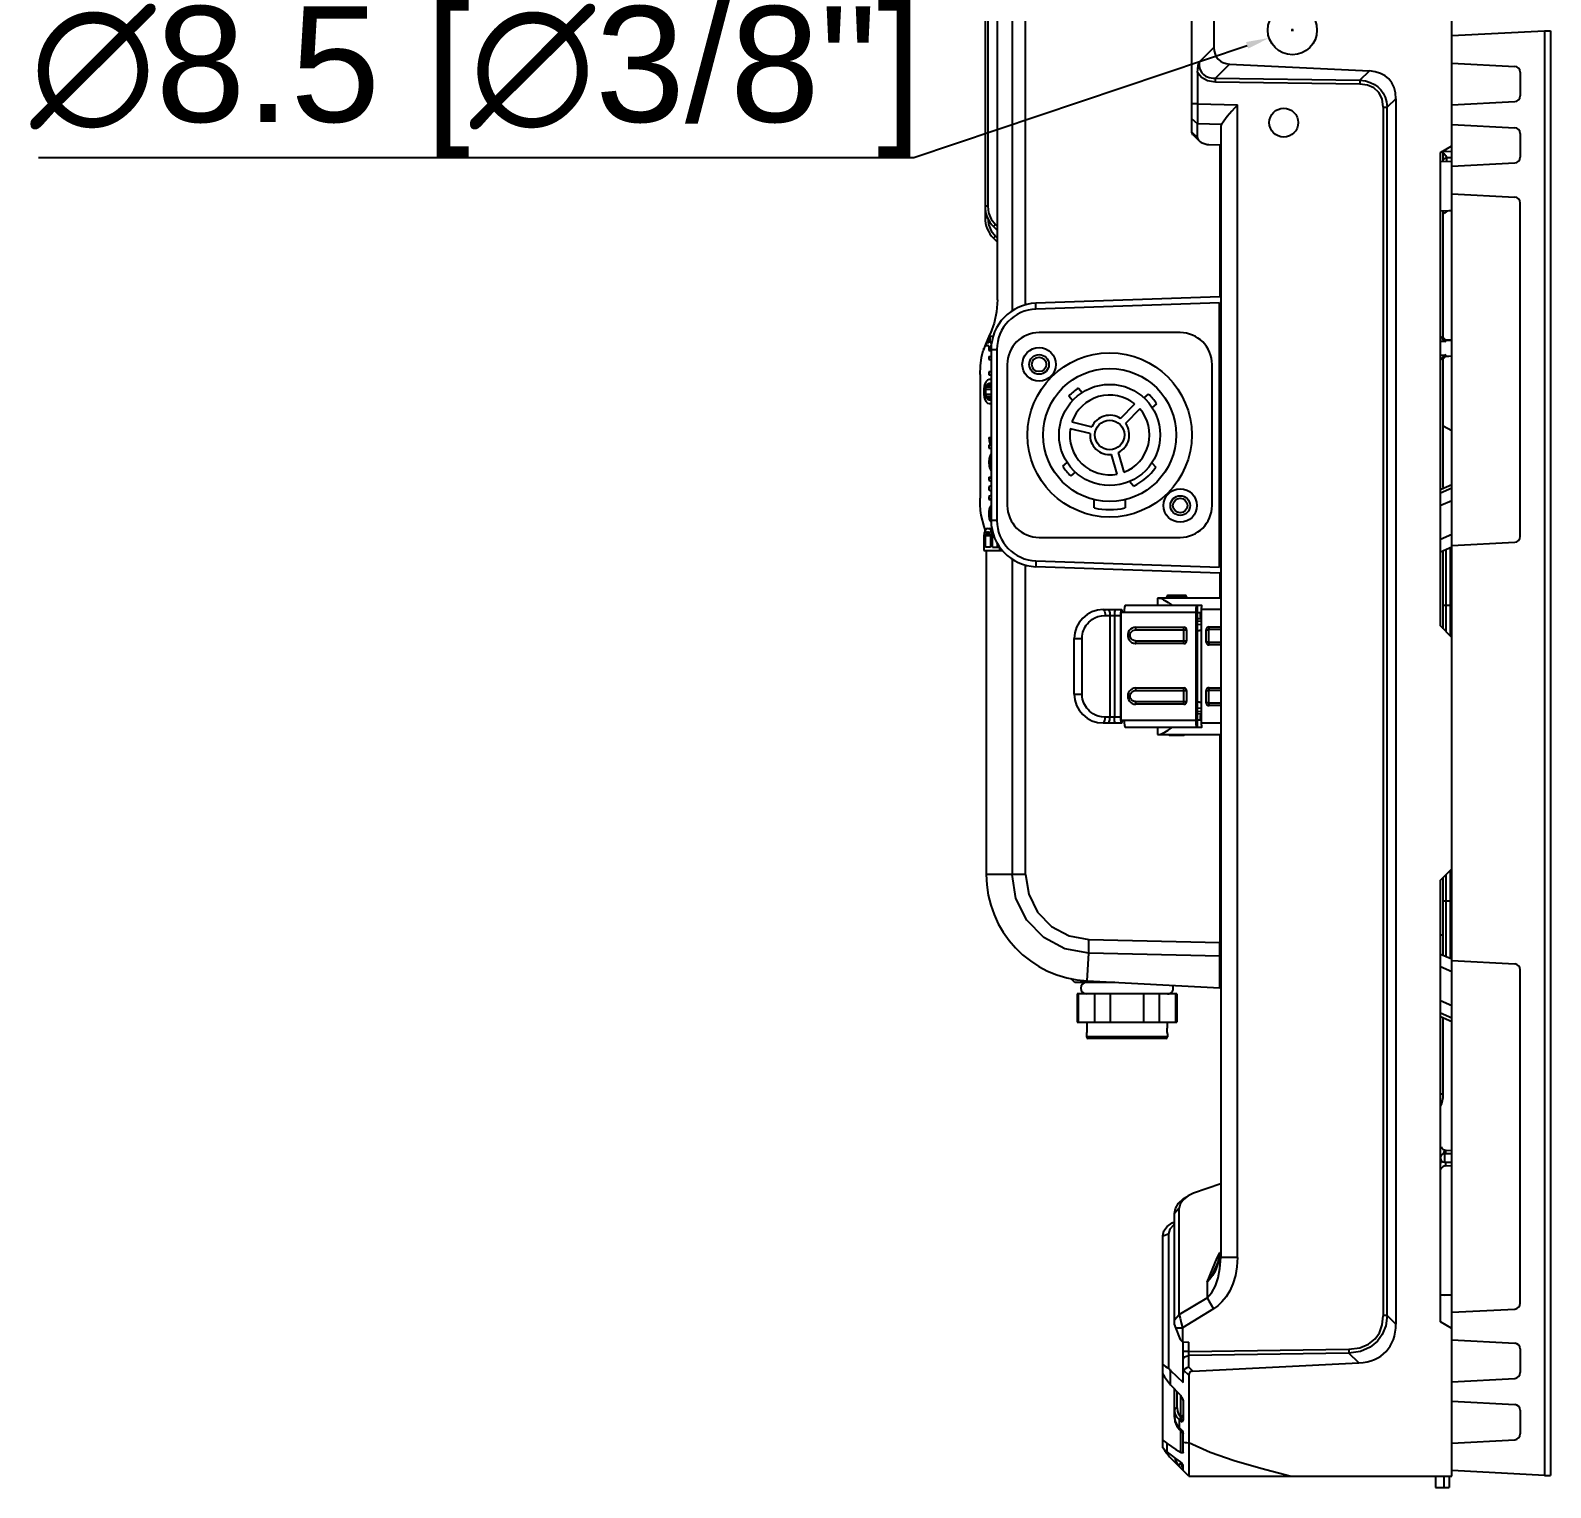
# Model space of a CAD drawing. Header units: millimetres. Extents: x -3132 to 28633, y 682 to 5849.
# Drawn here: x 5383.2 to 5646, y 1703.5 to 1955.5 of the extents above; entities that cross this region are included whole.
import ezdxf

# ---------------------------------------------------------------- set-up
doc = ezdxf.new("R2010")
doc.units = ezdxf.units.MM
doc.styles.get("Standard").update_dxf_attribs({"font": 'arial.ttf'})
doc.dimstyles.new('ISO-20', dxfattribs={"dimtxt": 20, "dimasz": 4, "dimexe": 1, "dimexo": 0.2, "dimgap": 0, "dimtad": 1, "dimtoh": 1, "dimdec": 1, "dimzin": 9, "dimdsep": 46, "dimtxsty": 'Standard', "dimblk": '_FILLED', "dimcen": 0.2, "dimclrd": 256, "dimclre": 256, "dimclrt": 256, "dimadec": 1, "dimazin": 2, "dimtfac": 1, "dimtdec": 1, "dimtofl": 0, "dimtmove": 0, "dimatfit": 3, "dimldrblk": '_FILLED', "dimfxl": 1, "dimtolj": 1, "dimtzin": 0, "dimarcsym": 0})

# ---------------------------------------------------------------- blocks, each defined once
blk = doc.blocks.new('_FILLED')
at = {"color": 0, "linetype": 'ByBlock'}
blk.add_solid([(0, 0), (-1, 0.15), (-1, -0.15)], dxfattribs=at)
blk = doc.blocks.new('*D16')
at = {"lineweight": -2, "transparency": 16777216}
for p, q in [((5601.18, 1955.53), (5601.58, 1955.53)), ((5601.38, 1955.33), (5601.38, 1955.73)), ((5535.94, 1933.51), (5593.56, 1952.9)), ((5384.54, 1933.51), (5535.94, 1933.51))]:
    blk.add_line(p, q, dxfattribs=at)
at = {"layer": 'Defpoints', "color": 0, "transparency": 16777216}
for p in [(5605.41, 1956.89), (5597.35, 1954.18)]:
    blk.add_point(p, dxfattribs=at)
at = {"lineweight": -2, "transparency": 16777216, "xscale": 4, "yscale": 4, "zscale": 4, "rotation": 18.60026517533586}
blk.add_blockref('_FILLED', (5597.35, 1954.18), dxfattribs=at)
at = {"transparency": 16777216, "insert": (5460.24, 1946.65), "char_height": 20, "attachment_point": 5}
blk.add_mtext('\\A1;∅8.5 [∅3/8"]', dxfattribs=at)

msp = doc.modelspace()

# ---------------------------------------------------------------- linework, layer by layer
at = {"linetype": 'Continuous'}
for p, q in [((5628.98, 1705.533), (5628.98, 2705.533)), ((5552.934, 2601.516), (5552.934, 1906.961)), ((5555.25, 1908.046), (5555.25, 2601.516)), ((5548.234, 2487.962), (5548.234, 1923.104)), ((5548.703, 2485.962), (5548.703, 1925.104)), ((5550.369, 1908.877), (5550.369, 2139.962)), ((5583.98, 1937.865), (5583.98, 1973.201)), ((5587.814, 1958.528), (5587.814, 1952.538)), ((5628.98, 1954.594), (5644.98, 1955.433)), ((5644.98, 1955.433), (5646.03, 1955.433)), ((5644.98, 1955.433), (5644.98, 1705.633)), ((5646.03, 1955.433), (5646.03, 1705.633)), ((5585.26, 1950.019), (5587.814, 1952.538)), ((5584.98, 1948.216), (5584.98, 1942.768)), ((5590.505, 1949.665), (5588.057, 1947.251)), ((5590.505, 1949.665), (5614.706, 1948.47)), ((5613.044, 1946.89), (5614.706, 1948.47)), ((5628.98, 1949.831), (5639.833, 1949.262)), ((5640.78, 1948.264), (5640.78, 1944.162)), ((5588.057, 1947.251), (5613.044, 1946.89)), ((5613.044, 1946.183), (5588.057, 1946.545)), ((5584.98, 1942.768), (5583.98, 1942.768)), ((5584.98, 1942.768), (5591.875, 1942.629)), ((5619.28, 1943.667), (5617.759, 1942.221)), ((5619.28, 1943.667), (5619.28, 1731.815)), ((5628.98, 1942.594), (5639.833, 1943.163)), ((5584.98, 1939.306), (5583.98, 1940.203)), ((5591.875, 1743.309), (5591.875, 1942.629)), ((5617.087, 1942.221), (5617.759, 1942.221)), ((5617.087, 1942.221), (5617.087, 1733.224)), ((5617.759, 1733.261), (5617.759, 1942.221)), ((5583.98, 1937.865), (5584.98, 1936.969)), ((5584.185, 1937.447), (5583.98, 1937.865)), ((5584.185, 1937.444), (5584.429, 1937.207)), ((5589.119, 1939.223), (5584.98, 1939.306)), ((5584.98, 1936.969), (5584.98, 1939.306)), ((5588.98, 1938.707), (5588.98, 1743.309)), ((5628.98, 1939.23), (5639.833, 1938.661)), ((5640.78, 1937.662), (5640.78, 1933.56)), ((5584.429, 1937.207), (5585.234, 1936.401)), ((5586.944, 1935.755), (5588.98, 1935.673)), ((5588.815, 1935.68), (5588.815, 1909.38)), ((5626.98, 1934.378), (5628.98, 1935.533)), ((5627.889, 1934.501), (5627.889, 1934.903)), ((5626.98, 1852.533), (5626.98, 1934.378)), ((5628.98, 1932.783), (5626.98, 1932.818)), ((5628.98, 1934.463), (5627.233, 1934.524)), ((5627.48, 1932.809), (5627.48, 1934.533)), ((5627.597, 1934.253), (5627.874, 1933.85)), ((5627.874, 1933.85), (5628.083, 1933.448)), ((5628.079, 1933.06), (5628.086, 1933.448)), ((5628.079, 1932.799), (5628.079, 1933.06)), ((5628.98, 1933.427), (5628.083, 1933.448)), ((5628.98, 1931.993), (5639.833, 1932.561)), ((5628.98, 1927.23), (5639.833, 1926.661)), ((5548.703, 1925.104), (5548.234, 1925.104)), ((5548.703, 1925.104), (5548.857, 1923.939)), ((5628.98, 1924.283), (5626.98, 1924.248)), ((5628.98, 1924.283), (5628.445, 1924.264)), ((5640.78, 1867.99), (5640.78, 1925.662)), ((5548.703, 1923.104), (5548.234, 1923.104)), ((5548.703, 1923.104), (5548.857, 1921.939)), ((5548.857, 1921.939), (5549.306, 1920.854)), ((5550.021, 1921.922), (5550.369, 1921.574)), ((5627.48, 1902.03), (5627.48, 1924.257)), ((5628.445, 1924.264), (5628.445, 1924.274)), ((5549.306, 1920.854), (5550.021, 1919.922)), ((5550.369, 1920.898), (5549.699, 1921.568)), ((5550.369, 1918.898), (5549.699, 1919.568)), ((5550.021, 1919.922), (5550.369, 1919.574)), ((5588.816, 1909.396), (5557.01, 1908.303)), ((5589.04, 1909.387), (5588.816, 1909.396)), ((5557.043, 1907.303), (5557.01, 1908.303)), ((5588.78, 1908.38), (5557.043, 1907.303)), ((5588.78, 1862.688), (5588.78, 1908.38)), ((5588.78, 1907.216), (5588.98, 1907.219)), ((5548.893, 1901.47), (5548.421, 1901.47)), ((5548.421, 1901.47), (5548.421, 1900.95)), ((5548.893, 1900.95), (5548.421, 1900.95)), ((5548.893, 1902.565), (5548.716, 1902.167)), ((5548.893, 1902.616), (5549.638, 1902.616)), ((5548.893, 1902.616), (5548.893, 1901.47)), ((5548.893, 1900.95), (5548.893, 1900.116)), ((5549.154, 1903.15), (5548.916, 1902.616)), ((5549.129, 1901.47), (5549.129, 1902.616)), ((5549.432, 1901.47), (5549.129, 1901.47)), ((5549.129, 1900.95), (5549.364, 1900.95)), ((5549.129, 1900.116), (5549.129, 1900.95)), ((5581.98, 1903.233), (5557.58, 1903.233)), ((5627.924, 1901.679), (5626.98, 1901.718)), ((5627.029, 1902.554), (5627.221, 1902.198)), ((5627.221, 1902.198), (5627.533, 1901.902)), ((5627.533, 1901.902), (5627.924, 1901.679)), ((5628.98, 1901.835), (5627.924, 1901.89)), ((5627.924, 1901.679), (5627.924, 1901.89)), ((5628.98, 1901.914), (5627.935, 1902.005)), ((5627.935, 1901.89), (5627.935, 1902.005)), ((5548.009, 1900.533), (5548.072, 1900.533)), ((5548.009, 1900.363), (5548.009, 1900.533)), ((5548.893, 1900.116), (5549.28, 1900.116)), ((5548.893, 1899.075), (5549.28, 1899.075)), ((5548.893, 1899.075), (5548.893, 1898.554)), ((5548.893, 1898.554), (5549.28, 1898.554)), ((5549.28, 1900.307), (5550.28, 1900.307)), ((5549.28, 1900.307), (5549.28, 1870.758)), ((5550.28, 1900.307), (5550.28, 1870.758)), ((5626.98, 1899.348), (5627.924, 1899.387)), ((5627.221, 1898.867), (5627.029, 1898.512)), ((5627.48, 1876.433), (5627.48, 1899.036)), ((5627.924, 1899.175), (5627.924, 1899.387)), ((5627.924, 1899.175), (5628.98, 1899.231)), ((5627.935, 1899.061), (5627.935, 1899.176)), ((5628.98, 1899.152), (5627.935, 1899.061)), ((5547.369, 1895.978), (5547.369, 1874.633)), ((5549.28, 1896.47), (5548.893, 1896.47)), ((5548.893, 1896.47), (5548.893, 1895.95)), ((5548.893, 1895.95), (5549.28, 1895.95)), ((5552.08, 1897.733), (5552.08, 1873.333)), ((5587.48, 1873.333), (5587.48, 1897.733)), ((5548.068, 1893.97), (5548.009, 1893.45)), ((5548.009, 1893.45), (5548.009, 1892.616)), ((5548.186, 1894.387), (5548.068, 1893.97)), ((5548.421, 1894.804), (5548.186, 1894.387)), ((5548.362, 1893.45), (5548.421, 1893.866)), ((5548.362, 1893.45), (5549.318, 1893.45)), ((5548.362, 1892.616), (5548.362, 1893.45)), ((5548.657, 1895.012), (5548.421, 1894.804)), ((5548.421, 1893.866), (5548.539, 1894.179)), ((5548.421, 1893.866), (5549.28, 1893.866)), ((5548.539, 1894.179), (5548.716, 1894.387)), ((5548.539, 1894.179), (5549.28, 1894.179)), ((5548.952, 1895.116), (5548.657, 1895.012)), ((5548.716, 1894.387), (5548.952, 1894.491)), ((5548.716, 1894.387), (5549.28, 1894.387)), ((5549.28, 1895.116), (5548.952, 1895.116)), ((5548.952, 1894.491), (5549.28, 1894.491)), ((5564.375, 1893.647), (5565.022, 1892.876)), ((5548.009, 1892.616), (5548.068, 1892.095)), ((5548.068, 1892.095), (5548.186, 1891.679)), ((5548.186, 1891.679), (5548.421, 1891.262)), ((5548.362, 1892.616), (5549.318, 1892.616)), ((5548.421, 1892.2), (5548.362, 1892.616)), ((5548.421, 1892.2), (5549.28, 1892.2)), ((5548.539, 1891.887), (5548.421, 1892.2)), ((5548.421, 1891.262), (5548.657, 1891.054)), ((5548.539, 1891.887), (5549.28, 1891.887)), ((5548.716, 1891.679), (5548.539, 1891.887)), ((5548.657, 1891.054), (5548.952, 1890.95)), ((5548.716, 1891.679), (5549.28, 1891.679)), ((5548.952, 1891.575), (5548.716, 1891.679)), ((5549.28, 1891.575), (5548.952, 1891.575)), ((5548.952, 1890.95), (5549.28, 1890.95)), ((5563.375, 1891.494), (5562.728, 1892.265)), ((5571.673, 1888.357), (5574.124, 1890.894)), ((5575.741, 1891.938), (5576.513, 1892.585)), ((5577.895, 1890.938), (5577.123, 1890.291)), ((5563.256, 1887.778), (5566.678, 1886.925)), ((5574.987, 1890.061), (5572.537, 1887.523)), ((5548.893, 1885.116), (5549.28, 1885.116)), ((5548.893, 1885.116), (5548.952, 1884.595)), ((5549.247, 1884.491), (5549.188, 1885.116)), ((5566.388, 1885.76), (5562.965, 1886.614)), ((5628.98, 1886.27), (5627.48, 1887.073)), ((5549.247, 1883.762), (5548.893, 1883.762)), ((5548.893, 1883.762), (5548.893, 1883.241)), ((5548.893, 1883.241), (5549.28, 1883.241)), ((5548.952, 1884.595), (5549.011, 1884.283)), ((5549.011, 1884.283), (5549.129, 1883.97)), ((5549.129, 1883.97), (5549.247, 1883.762)), ((5571.279, 1882.481), (5572.252, 1879.091)), ((5548.952, 1881.47), (5548.893, 1880.845)), ((5548.893, 1880.845), (5548.952, 1880.22)), ((5549.129, 1881.991), (5548.952, 1881.47)), ((5548.952, 1880.22), (5549.011, 1879.908)), ((5549.011, 1879.908), (5549.129, 1879.595)), ((5549.28, 1882.191), (5549.129, 1881.991)), ((5549.129, 1880.741), (5549.188, 1881.366)), ((5549.129, 1880.741), (5549.28, 1880.741)), ((5549.188, 1880.325), (5549.129, 1880.741)), ((5549.129, 1879.595), (5549.247, 1879.387)), ((5549.188, 1881.366), (5549.28, 1881.61)), ((5549.188, 1881.366), (5549.28, 1881.366)), ((5549.188, 1880.325), (5549.28, 1880.325)), ((5549.247, 1880.116), (5549.188, 1880.325)), ((5561.666, 1880.127), (5562.437, 1880.775)), ((5571.098, 1878.76), (5570.126, 1882.151)), ((5577.1, 1880.738), (5577.768, 1879.942)), ((5548.893, 1878.241), (5549.28, 1878.241)), ((5548.893, 1878.241), (5549.28, 1878.07)), ((5548.893, 1878.241), (5548.893, 1877.72)), ((5548.893, 1877.72), (5549.28, 1877.534)), ((5563.819, 1879.128), (5563.048, 1878.48)), ((5573.899, 1876.696), (5573.231, 1877.492)), ((5627.087, 1876.18), (5628.98, 1876.978)), ((5549.28, 1876.73), (5548.893, 1876.575)), ((5548.893, 1876.575), (5548.893, 1876.054)), ((5548.893, 1876.054), (5549.28, 1875.898)), ((5549.28, 1875.094), (5548.893, 1874.908)), ((5548.893, 1874.908), (5548.893, 1874.387)), ((5548.893, 1874.387), (5549.28, 1874.558)), ((5548.893, 1874.387), (5549.28, 1874.387)), ((5567.105, 1872.913), (5567.105, 1874.348)), ((5572.455, 1874.348), (5572.455, 1872.913)), ((5628.98, 1876.316), (5626.98, 1875.473)), ((5548.952, 1872.72), (5548.893, 1872.304)), ((5548.893, 1872.304), (5548.893, 1871.47)), ((5549.011, 1872.929), (5548.952, 1872.72)), ((5549.129, 1873.137), (5549.011, 1872.929)), ((5549.28, 1873.315), (5549.129, 1873.137)), ((5549.129, 1872.095), (5549.188, 1872.512)), ((5549.129, 1872.095), (5549.28, 1872.095)), ((5549.129, 1871.679), (5549.129, 1872.095)), ((5549.188, 1872.512), (5549.28, 1872.675)), ((5549.188, 1872.512), (5549.28, 1872.512)), ((5627.073, 1873.419), (5628.98, 1874.224)), ((5548.094, 1869.719), (5547.571, 1871.669)), ((5548.48, 1869.283), (5548.245, 1868.97)), ((5548.657, 1869.387), (5548.48, 1869.283)), ((5548.657, 1869.387), (5549.46, 1869.387)), ((5548.893, 1871.47), (5548.952, 1871.054)), ((5549.07, 1869.283), (5548.893, 1869.387)), ((5548.952, 1871.054), (5549.011, 1870.845)), ((5549.011, 1870.845), (5549.129, 1870.637)), ((5549.07, 1869.283), (5549.473, 1869.283)), ((5549.306, 1868.97), (5549.07, 1869.283)), ((5549.129, 1871.679), (5549.28, 1871.679)), ((5549.188, 1871.262), (5549.129, 1871.679)), ((5549.129, 1870.637), (5549.306, 1870.429)), ((5549.188, 1871.262), (5549.28, 1871.262)), ((5549.28, 1871.099), (5549.188, 1871.262)), ((5550.28, 1870.758), (5549.28, 1870.758)), ((5548.068, 1868.554), (5548.009, 1868.033)), ((5548.009, 1868.033), (5548.009, 1865.533)), ((5548.245, 1868.97), (5548.068, 1868.554)), ((5548.303, 1868.137), (5548.362, 1868.45)), ((5548.303, 1868.137), (5549.129, 1868.137)), ((5548.303, 1866.158), (5548.303, 1868.137)), ((5548.362, 1868.45), (5548.48, 1868.658)), ((5548.362, 1868.45), (5549.129, 1868.45)), ((5548.48, 1868.658), (5548.657, 1868.762)), ((5548.48, 1868.658), (5549.011, 1868.658)), ((5548.657, 1868.762), (5548.834, 1868.762)), ((5548.834, 1868.762), (5549.011, 1868.658)), ((5549.011, 1868.658), (5549.129, 1868.45)), ((5549.129, 1868.45), (5549.188, 1868.137)), ((5549.188, 1868.137), (5549.188, 1866.158)), ((5549.306, 1868.97), (5549.55, 1868.97)), ((5549.483, 1868.554), (5549.306, 1868.97)), ((5549.483, 1868.554), (5549.55, 1868.554)), ((5549.542, 1868.033), (5549.483, 1868.554)), ((5549.542, 1868.033), (5549.807, 1868.033)), ((5549.542, 1866.158), (5549.542, 1868.033)), ((5550.391, 1866.158), (5550.391, 1866.857)), ((5557.58, 1867.833), (5581.98, 1867.833)), ((5628.98, 1868.296), (5626.98, 1867.452)), ((5628.98, 1866.423), (5639.833, 1866.992)), ((5548.009, 1865.533), (5551.336, 1865.533)), ((5549.188, 1866.158), (5548.303, 1866.158)), ((5548.434, 1865.533), (5548.434, 1809.549)), ((5549.542, 1866.158), (5550.738, 1866.158)), ((5550.78, 1865.533), (5550.78, 1866.158)), ((5552.934, 1864.105), (5552.934, 1809.549)), ((5588.98, 1863.846), (5588.78, 1863.85)), ((5628.98, 1866.125), (5626.98, 1865.282)), ((5627.48, 1852.033), (5627.48, 1865.493)), ((5627.98, 1851.533), (5627.98, 1865.533)), ((5628.68, 1865.999), (5628.68, 1850.833)), ((5555.25, 1809.549), (5555.25, 1863.02)), ((5557.043, 1863.762), (5557.01, 1862.763)), ((5557.01, 1862.763), (5588.816, 1861.669)), ((5557.043, 1863.762), (5588.78, 1862.688)), ((5588.815, 1861.67), (5588.815, 1857.333)), ((5588.816, 1861.669), (5589.011, 1861.673)), ((5585.702, 1856.033), (5572.47, 1856.033)), ((5588.98, 1857.333), (5578.026, 1857.333)), ((5578.026, 1857.333), (5578.026, 1856.133)), ((5578.026, 1856.133), (5585.708, 1856.133)), ((5583.14, 1857.48), (5579.613, 1857.48)), ((5579.808, 1857.433), (5579.613, 1857.48)), ((5579.808, 1857.433), (5582.946, 1857.433)), ((5582.759, 1857.778), (5579.994, 1857.778)), ((5580.177, 1857.433), (5580.177, 1857.333)), ((5580.177, 1856.133), (5580.177, 1856.033)), ((5582.577, 1857.433), (5582.577, 1857.333)), ((5582.577, 1856.133), (5582.577, 1856.033)), ((5582.946, 1857.433), (5583.14, 1857.48)), ((5584.932, 1856.033), (5584.932, 1854.833)), ((5627.48, 1856.133), (5628.98, 1856.133)), ((5568.661, 1855.333), (5571.851, 1855.333)), ((5569.018, 1854.333), (5571.661, 1854.333)), ((5569.839, 1854.333), (5569.839, 1836.733)), ((5570.612, 1854.333), (5570.612, 1836.733)), ((5571.661, 1854.333), (5571.661, 1836.733)), ((5584.71, 1854.833), (5571.74, 1854.833)), ((5571.74, 1854.833), (5571.74, 1836.233)), ((5584.71, 1854.833), (5584.71, 1836.233)), ((5584.899, 1854.833), (5585.438, 1854.833)), ((5584.899, 1854.833), (5584.899, 1836.233)), ((5584.899, 1853.775), (5585.595, 1853.811)), ((5585.681, 1853.318), (5584.899, 1853.277)), ((5585.438, 1854.833), (5585.438, 1854.333)), ((5588.98, 1855.333), (5585.681, 1855.333)), ((5585.681, 1835.733), (5585.681, 1855.333)), ((5574.246, 1851.833), (5583.088, 1851.833)), ((5574.292, 1852.291), (5582.636, 1852.291)), ((5582.589, 1849.933), (5582.589, 1851.833)), ((5583.088, 1851.841), (5583.088, 1849.933)), ((5584.899, 1852.777), (5585.681, 1852.818)), ((5585.58, 1851.718), (5585.339, 1851.718)), ((5586.852, 1851.783), (5586.427, 1851.783)), ((5586.427, 1851.783), (5586.427, 1849.783)), ((5586.852, 1851.783), (5586.852, 1849.783)), ((5588.98, 1851.875), (5586.944, 1851.875)), ((5586.975, 1852.333), (5588.98, 1852.333)), ((5628.98, 1850.533), (5626.98, 1852.533)), ((5563.661, 1850.333), (5565.018, 1850.333)), ((5563.661, 1840.733), (5563.661, 1850.333)), ((5565.018, 1840.733), (5565.018, 1850.333)), ((5574.244, 1849.933), (5574.191, 1849.935)), ((5574.244, 1849.933), (5583.088, 1849.933)), ((5582.636, 1849.475), (5574.292, 1849.475)), ((5586.427, 1849.783), (5586.852, 1849.783)), ((5586.944, 1849.691), (5588.98, 1849.691)), ((5588.98, 1849.233), (5586.975, 1849.233)), ((5563.661, 1840.733), (5565.018, 1840.733)), ((5574.192, 1841.331), (5574.244, 1841.333)), ((5574.244, 1841.333), (5583.088, 1841.333)), ((5574.292, 1841.791), (5582.636, 1841.791)), ((5582.589, 1839.433), (5582.589, 1841.333)), ((5583.088, 1841.333), (5583.088, 1839.433)), ((5586.852, 1841.283), (5586.427, 1841.283)), ((5586.427, 1841.283), (5586.427, 1839.283)), ((5586.852, 1841.283), (5586.852, 1839.283)), ((5588.98, 1841.375), (5586.944, 1841.375)), ((5586.975, 1841.833), (5588.98, 1841.833)), ((5574.244, 1839.433), (5583.088, 1839.433)), ((5582.636, 1838.975), (5574.292, 1838.975)), ((5585.681, 1838.248), (5584.899, 1838.289)), ((5584.899, 1837.79), (5585.681, 1837.749)), ((5585.339, 1839.348), (5585.58, 1839.348)), ((5586.427, 1839.283), (5586.852, 1839.283)), ((5586.944, 1839.191), (5588.98, 1839.191)), ((5588.98, 1838.733), (5586.975, 1838.733)), ((5568.661, 1835.733), (5571.851, 1835.733)), ((5571.661, 1836.733), (5569.018, 1836.733)), ((5571.74, 1836.233), (5584.71, 1836.233)), ((5572.47, 1835.033), (5585.702, 1835.033)), ((5585.708, 1834.933), (5578.026, 1834.933)), ((5578.026, 1834.933), (5578.026, 1833.733)), ((5580.177, 1835.033), (5580.177, 1834.933)), ((5582.577, 1835.033), (5582.577, 1834.933)), ((5585.594, 1837.255), (5584.899, 1837.291)), ((5585.438, 1836.233), (5584.899, 1836.233)), ((5584.932, 1836.233), (5584.932, 1835.033)), ((5585.438, 1836.733), (5585.438, 1836.233)), ((5585.681, 1835.733), (5588.98, 1835.733)), ((5578.026, 1833.733), (5588.98, 1833.733)), ((5580.077, 1833.633), (5582.677, 1833.633)), ((5588.815, 1833.733), (5588.815, 1797.752)), ((5555.25, 1809.549), (5548.434, 1809.549)), ((5626.98, 1808.533), (5628.98, 1810.533)), ((5627.48, 1795.573), (5627.48, 1809.033)), ((5627.98, 1795.362), (5627.98, 1809.533)), ((5628.68, 1810.233), (5628.68, 1795.067)), ((5626.98, 1732.188), (5626.98, 1808.533)), ((5628.98, 1804.933), (5627.48, 1804.933)), ((5566.189, 1798.322), (5588.815, 1797.752)), ((5627.48, 1799.033), (5626.98, 1799.033)), ((5565.917, 1791.127), (5566.168, 1795.929)), ((5588.821, 1795.414), (5566.168, 1795.929)), ((5588.98, 1797.752), (5588.815, 1797.752)), ((5626.98, 1795.784), (5628.98, 1794.941)), ((5588.821, 1795.414), (5588.98, 1795.38)), ((5588.829, 1789.926), (5588.821, 1795.414)), ((5626.98, 1793.614), (5628.98, 1792.77)), ((5628.98, 1794.64), (5639.833, 1794.071)), ((5640.78, 1735.404), (5640.78, 1793.073)), ((5563.767, 1790.878), (5563.089, 1791.556)), ((5570.673, 1790.878), (5563.767, 1790.878)), ((5565.917, 1791.127), (5588.829, 1789.926)), ((5566.416, 1790.878), (5566.334, 1791.105)), ((5568.723, 1790.878), (5568.728, 1790.98)), ((5581.38, 1788.878), (5564.18, 1788.878)), ((5564.18, 1788.878), (5564.18, 1783.978)), ((5564.321, 1788.878), (5564.321, 1783.978)), ((5567.21, 1783.978), (5567.21, 1788.878)), ((5569.891, 1788.878), (5569.891, 1783.978)), ((5575.67, 1783.978), (5575.67, 1788.878)), ((5578.35, 1788.878), (5578.35, 1783.978)), ((5581.24, 1783.978), (5581.24, 1788.878)), ((5581.38, 1788.878), (5581.38, 1783.978)), ((5628.98, 1786.842), (5626.98, 1787.686)), ((5626.98, 1785.593), (5628.98, 1784.749)), ((5564.18, 1783.978), (5581.38, 1783.978)), ((5565.852, 1783.978), (5565.852, 1782.978)), ((5579.708, 1783.978), (5579.708, 1782.978)), ((5579.712, 1782.764), (5579.708, 1782.978)), ((5579.721, 1782.565), (5579.712, 1782.764)), ((5579.733, 1782.399), (5579.721, 1782.565)), ((5579.746, 1782.258), (5579.733, 1782.399)), ((5628.98, 1784.087), (5626.98, 1784.931)), ((5627.48, 1771.533), (5627.48, 1784.72)), ((5565.783, 1781.995), (5565.78, 1781.978)), ((5565.78, 1781.978), (5565.78, 1781.478)), ((5579.78, 1781.478), (5565.78, 1781.478)), ((5579.48, 1781.178), (5566.08, 1781.178)), ((5579.756, 1782.165), (5579.746, 1782.258)), ((5579.759, 1782.14), (5579.756, 1782.165)), ((5579.77, 1782.05), (5579.759, 1782.14)), ((5579.778, 1781.995), (5579.77, 1782.05)), ((5579.78, 1781.978), (5579.778, 1781.995)), ((5579.78, 1781.978), (5579.78, 1781.478)), ((5627.48, 1771.533), (5626.963, 1771.533)), ((5627.758, 1761.913), (5627.369, 1761.151)), ((5627.924, 1761.89), (5628.98, 1761.835)), ((5627.924, 1761.283), (5627.924, 1761.89)), ((5627.069, 1760.149), (5626.98, 1759.553)), ((5627.68, 1761.283), (5628.98, 1761.283)), ((5627.68, 1761.283), (5627.68, 1759.783)), ((5627.68, 1759.783), (5628.98, 1759.783)), ((5627.924, 1759.175), (5627.924, 1759.783)), ((5627.924, 1759.175), (5628.98, 1759.231)), ((5588.98, 1756.066), (5584.307, 1754.464)), ((5583.335, 1753.993), (5583.33, 1753.99)), ((5584.307, 1754.464), (5583.336, 1753.993)), ((5581.818, 1751.85), (5580.98, 1750.933)), ((5580.98, 1731.669), (5580.98, 1750.933)), ((5581.818, 1733.47), (5581.818, 1751.85)), ((5578.98, 1747.052), (5579.98, 1747.418)), ((5578.98, 1710.384), (5578.98, 1747.052)), ((5579.98, 1747.418), (5579.98, 1724.158)), ((5587.587, 1741.278), (5588.39, 1743.24)), ((5588.687, 1742.967), (5588.384, 1741.892)), ((5588.39, 1743.24), (5588.847, 1744.112)), ((5588.898, 1744.21), (5588.687, 1742.967)), ((5591.875, 1743.309), (5588.98, 1743.309)), ((5586.622, 1739.065), (5587.587, 1741.278)), ((5588.331, 1742.138), (5588.324, 1742.122)), ((5586.622, 1739.065), (5586.622, 1736.36)), ((5581.818, 1733.47), (5586.622, 1736.36)), ((5628.98, 1736.783), (5626.98, 1736.818)), ((5627.647, 1736.806), (5628.98, 1736.853)), ((5580.98, 1732.554), (5581.818, 1733.47)), ((5587.748, 1734.425), (5582.352, 1731.179)), ((5617.759, 1733.261), (5617.087, 1733.261)), ((5617.759, 1733.261), (5619.28, 1731.815)), ((5628.98, 1733.836), (5639.833, 1734.405)), ((5581.087, 1731.347), (5581.973, 1729.154)), ((5581.155, 1731.179), (5582.352, 1731.179)), ((5582.147, 1732.042), (5582.352, 1731.179)), ((5582.352, 1731.179), (5582.352, 1728.753)), ((5628.98, 1731.033), (5626.98, 1732.188)), ((5582.352, 1728.753), (5581.973, 1729.154)), ((5582.352, 1728.753), (5583.445, 1728.688)), ((5582.48, 1721.698), (5582.48, 1728.753)), ((5583.445, 1727.054), (5583.445, 1728.688)), ((5583.445, 1727.054), (5611.162, 1727.454)), ((5628.98, 1729.073), (5639.833, 1728.504)), ((5640.78, 1727.506), (5640.78, 1723.404)), ((5583.445, 1727.054), (5582.48, 1727.054)), ((5583.063, 1726.283), (5583.445, 1726.347)), ((5611.162, 1726.748), (5583.445, 1726.347)), ((5583.445, 1724.359), (5583.445, 1726.347)), ((5584.153, 1723.686), (5612.89, 1725.105)), ((5612.89, 1725.105), (5611.162, 1726.748)), ((5580.317, 1723.807), (5582.48, 1721.698)), ((5580.317, 1721.325), (5580.317, 1723.807)), ((5583.48, 1722.98), (5582.611, 1723.806)), ((5583.445, 1724.359), (5584.153, 1723.686)), ((5583.48, 1722.98), (5583.48, 1705.533)), ((5628.98, 1721.836), (5639.833, 1722.405)), ((5582.008, 1719.508), (5580.317, 1721.325)), ((5580.98, 1715.706), (5580.98, 1720.613)), ((5581.452, 1717.328), (5581.452, 1720.106)), ((5582.008, 1719.489), (5582.008, 1715.8)), ((5581.089, 1716.317), (5580.98, 1716.976)), ((5582.48, 1718.333), (5582.48, 1715.542)), ((5628.98, 1718.471), (5639.833, 1717.903)), ((5640.78, 1716.904), (5640.78, 1712.802)), ((5581.405, 1714.146), (5581.841, 1713.554)), ((5581.714, 1716.234), (5582.008, 1715.8)), ((5582.334, 1714.826), (5581.855, 1715.27)), ((5581.855, 1713.892), (5581.855, 1715.27)), ((5582.252, 1715.856), (5582.008, 1715.8)), ((5582.037, 1715.722), (5582.008, 1715.8)), ((5582.178, 1715.339), (5582.037, 1715.722)), ((5582.311, 1715.633), (5582.095, 1715.565)), ((5582.48, 1715.542), (5582.464, 1715.279)), ((5581.803, 1713.757), (5581.855, 1713.892)), ((5582.347, 1713.011), (5581.843, 1713.553)), ((5581.855, 1713.892), (5582.334, 1713.377)), ((5582.008, 1713.375), (5582.008, 1709.631)), ((5582.367, 1713.238), (5582.334, 1713.377)), ((5582.347, 1713.012), (5582.437, 1712.875)), ((5582.462, 1713.02), (5582.48, 1712.837)), ((5582.48, 1709.708), (5582.48, 1712.837)), ((5628.98, 1711.235), (5639.833, 1711.803)), ((5579.734, 1711.165), (5580.492, 1710.653)), ((5579.734, 1709.695), (5579.734, 1711.165)), ((5580.492, 1710.653), (5581.25, 1710.141)), ((5581.25, 1710.141), (5582.008, 1709.631)), ((5583.48, 1705.533), (5580.317, 1708.696)), ((5581.798, 1707.283), (5581.82, 1707.454)), ((5581.855, 1707.158), (5581.798, 1707.283)), ((5581.82, 1707.454), (5581.924, 1707.643)), ((5581.924, 1707.643), (5582.095, 1707.809)), ((5582.19, 1707.538), (5582.065, 1707.891)), ((5582.276, 1707.268), (5582.19, 1707.538)), ((5582.347, 1707.006), (5582.276, 1707.268)), ((5582.385, 1706.668), (5582.394, 1706.721)), ((5582.48, 1706.533), (5582.48, 1707.366)), ((5644.98, 1705.633), (5629.029, 1706.469)), ((5583.48, 1705.533), (5628.98, 1705.533)), ((5626.155, 1705.533), (5626.155, 1703.533)), ((5626.155, 1703.533), (5628.48, 1703.533)), ((5627.649, 1703.533), (5627.649, 1705.533)), ((5628.48, 1705.533), (5628.48, 1703.533)), ((5644.98, 1705.633), (5646.03, 1705.633))]:
    msp.add_line(p, q, dxfattribs=at)
for points in [[(5584.98, 1948.216), (5585.014, 1948.799), (5585.111, 1949.404), (5585.26, 1950.019)], [(5588.057, 1946.545), (5586.675, 1946.776), (5585.666, 1947.349), (5584.98, 1948.216)], [(5585.26, 1950.019), (5585.251, 1949.479), (5585.311, 1948.979), (5585.496, 1948.546), (5585.718, 1948.161), (5586.015, 1947.838), (5586.352, 1947.599), (5586.684, 1947.444), (5587.01, 1947.345), (5587.334, 1947.26), (5587.68, 1947.241), (5588.057, 1947.251)], [(5588.057, 1946.545), (5588.06, 1946.802), (5588.06, 1947.043), (5588.057, 1947.251)], [(5613.044, 1946.89), (5614.005, 1946.755), (5614.839, 1946.504), (5615.552, 1946.156), (5616.157, 1945.723), (5616.667, 1945.21), (5617.087, 1944.612), (5617.417, 1943.919), (5617.646, 1943.124), (5617.759, 1942.221)], [(5613.044, 1946.89), (5613.047, 1946.684), (5613.047, 1946.443), (5613.044, 1946.183)], [(5617.087, 1942.221), (5616.881, 1943.647), (5616.332, 1944.728), (5615.461, 1945.532), (5614.394, 1946), (5613.044, 1946.183)], [(5584.98, 1942.768), (5584.975, 1941.401), (5584.975, 1940.199), (5584.98, 1939.306)], [(5591.875, 1942.629), (5590.933, 1941.548), (5590.129, 1940.596), (5589.512, 1939.81), (5589.119, 1939.223)], [(5584.98, 1936.969), (5585.013, 1936.743), (5585.138, 1936.513), (5585.234, 1936.401)], [(5585.234, 1936.401), (5585.346, 1936.297), (5585.62, 1936.108), (5585.935, 1935.958), (5586.272, 1935.849), (5586.614, 1935.782), (5586.944, 1935.755)], [(5628.086, 1933.448), (5627.706, 1933.274), (5627.432, 1933.146)], [(5548.857, 1923.939), (5549.306, 1922.854), (5550.021, 1921.922)], [(5549.699, 1921.568), (5549.734, 1921.619), (5549.849, 1921.745), (5550.021, 1921.922)], [(5549.699, 1919.568), (5549.734, 1919.619), (5549.849, 1919.745), (5550.021, 1919.922)], [(5550.369, 1908.877), (5550.22, 1906.835), (5549.795, 1904.876), (5549.154, 1903.15)], [(5548.716, 1902.167), (5548.308, 1901.167), (5547.929, 1900.15)], [(5547.369, 1895.978), (5547.43, 1897.516), (5547.615, 1898.937), (5547.929, 1900.15)], [(5627.924, 1899.387), (5627.532, 1899.163), (5627.221, 1898.867)], [(5547.571, 1871.669), (5547.446, 1872.49), (5547.385, 1873.513), (5547.369, 1874.633)], [(5572.47, 1856.033), (5572.428, 1856.003), (5572.388, 1855.914), (5572.352, 1855.771), (5572.323, 1855.582), (5572.3, 1855.355), (5572.286, 1855.101), (5572.281, 1854.833)], [(5578.344, 1857.333), (5578.448, 1857.322), (5578.573, 1857.289), (5578.723, 1857.232), (5578.899, 1857.151), (5579.104, 1857.044), (5579.341, 1856.91), (5579.609, 1856.751), (5579.909, 1856.566), (5580.24, 1856.36), (5580.601, 1856.133)], [(5584.71, 1854.833), (5584.714, 1855.101), (5584.729, 1855.355), (5584.751, 1855.582), (5584.781, 1855.771), (5584.817, 1855.914), (5584.857, 1856.003), (5584.899, 1856.033)], [(5585.681, 1855.333), (5585.684, 1855.606), (5585.693, 1855.875), (5585.708, 1856.133)], [(5565.018, 1850.333), (5565.037, 1850.718), (5565.087, 1851.072), (5565.166, 1851.41), (5565.271, 1851.732), (5565.402, 1852.043), (5565.558, 1852.34), (5565.737, 1852.62), (5565.94, 1852.887), (5566.175, 1853.146), (5566.46, 1853.407), (5566.81, 1853.668), (5567.24, 1853.916), (5567.758, 1854.129), (5568.357, 1854.278), (5569.018, 1854.333)], [(5568.661, 1855.333), (5568.754, 1855.299), (5568.84, 1855.199), (5568.914, 1855.04), (5568.971, 1854.833), (5569.006, 1854.592), (5569.018, 1854.333)], [(5569.482, 1855.333), (5569.562, 1855.308), (5569.637, 1855.234), (5569.705, 1855.115), (5569.761, 1854.956), (5569.804, 1854.767), (5569.83, 1854.555), (5569.839, 1854.333)], [(5570.769, 1855.333), (5570.734, 1855.308), (5570.701, 1855.234), (5570.671, 1855.115), (5570.646, 1854.956), (5570.627, 1854.767), (5570.616, 1854.555), (5570.612, 1854.333)], [(5571.819, 1855.333), (5571.784, 1855.308), (5571.751, 1855.234), (5571.721, 1855.115), (5571.696, 1854.956), (5571.677, 1854.767), (5571.665, 1854.555), (5571.661, 1854.333)], [(5571.986, 1854.833), (5571.974, 1854.956), (5571.949, 1855.115), (5571.919, 1855.234), (5571.886, 1855.308), (5571.851, 1855.333)], [(5574.292, 1852.291), (5573.964, 1852.252), (5573.655, 1852.135), (5573.383, 1851.949), (5573.162, 1851.704), (5573.003, 1851.413), (5572.917, 1851.092), (5572.906, 1850.76), (5572.974, 1850.434), (5573.114, 1850.134), (5573.321, 1849.875), (5573.584, 1849.671), (5573.888, 1849.535), (5574.214, 1849.477)], [(5574.191, 1849.935), (5573.954, 1849.98), (5573.736, 1850.085), (5573.552, 1850.242), (5573.414, 1850.441), (5573.331, 1850.669), (5573.307, 1850.91), (5573.344, 1851.15), (5573.441, 1851.373), (5573.59, 1851.564), (5573.783, 1851.71), (5574.006, 1851.802), (5574.246, 1851.833)], [(5574.292, 1852.291), (5574.272, 1852.215), (5574.257, 1852.107), (5574.248, 1851.976), (5574.244, 1851.833)], [(5582.589, 1851.833), (5582.592, 1851.976), (5582.602, 1852.107), (5582.617, 1852.215), (5582.636, 1852.291)], [(5583.088, 1851.841), (5583.064, 1851.981), (5582.999, 1852.106), (5582.9, 1852.205), (5582.775, 1852.269), (5582.636, 1852.291)], [(5586.975, 1852.333), (5586.833, 1852.314), (5586.7, 1852.259), (5586.588, 1852.172), (5586.501, 1852.059), (5586.446, 1851.926), (5586.427, 1851.783)], [(5586.852, 1851.783), (5586.859, 1851.818), (5586.879, 1851.848), (5586.909, 1851.868), (5586.944, 1851.875)], [(5586.975, 1852.333), (5586.962, 1852.257), (5586.952, 1852.151), (5586.946, 1852.02), (5586.944, 1851.875)], [(5574.214, 1849.477), (5574.24, 1849.476), (5574.266, 1849.475), (5574.292, 1849.475)], [(5574.244, 1849.933), (5574.248, 1849.79), (5574.257, 1849.659), (5574.272, 1849.551), (5574.292, 1849.475)], [(5582.636, 1849.475), (5582.617, 1849.551), (5582.602, 1849.659), (5582.592, 1849.79), (5582.589, 1849.933)], [(5582.636, 1849.475), (5582.776, 1849.497), (5582.902, 1849.562), (5583.002, 1849.663), (5583.066, 1849.791), (5583.088, 1849.933)], [(5586.427, 1849.783), (5586.446, 1849.641), (5586.501, 1849.508), (5586.587, 1849.395), (5586.699, 1849.307), (5586.832, 1849.252), (5586.975, 1849.233)], [(5586.944, 1849.691), (5586.909, 1849.698), (5586.879, 1849.718), (5586.859, 1849.748), (5586.852, 1849.783)], [(5586.944, 1849.691), (5586.946, 1849.549), (5586.952, 1849.42), (5586.962, 1849.311), (5586.975, 1849.233)], [(5569.018, 1836.733), (5568.376, 1836.785), (5567.818, 1836.917), (5567.336, 1837.104), (5566.929, 1837.322), (5566.59, 1837.554), (5566.305, 1837.794), (5566.061, 1838.04), (5565.843, 1838.3), (5565.648, 1838.579), (5565.475, 1838.876), (5565.329, 1839.188), (5565.208, 1839.516), (5565.112, 1839.872), (5565.045, 1840.272), (5565.018, 1840.733)], [(5574.292, 1841.791), (5573.981, 1841.756), (5573.688, 1841.651), (5573.425, 1841.484), (5573.207, 1841.263), (5573.041, 1840.998), (5572.937, 1840.7), (5572.901, 1840.387), (5572.935, 1840.073), (5573.037, 1839.775), (5573.202, 1839.509), (5573.42, 1839.286), (5573.684, 1839.116), (5573.98, 1839.01), (5574.292, 1838.975)], [(5574.244, 1839.433), (5574.005, 1839.464), (5573.782, 1839.556), (5573.589, 1839.703), (5573.44, 1839.894), (5573.344, 1840.116), (5573.307, 1840.356), (5573.331, 1840.598), (5573.415, 1840.826), (5573.553, 1841.025), (5573.737, 1841.182), (5573.955, 1841.286), (5574.192, 1841.331)], [(5574.292, 1841.791), (5574.272, 1841.715), (5574.257, 1841.607), (5574.248, 1841.476), (5574.244, 1841.333)], [(5582.589, 1841.333), (5582.592, 1841.476), (5582.602, 1841.607), (5582.617, 1841.715), (5582.636, 1841.791)], [(5583.088, 1841.333), (5583.066, 1841.475), (5583.002, 1841.602), (5582.902, 1841.704), (5582.776, 1841.769), (5582.636, 1841.791)], [(5586.975, 1841.833), (5586.833, 1841.814), (5586.7, 1841.759), (5586.588, 1841.672), (5586.501, 1841.559), (5586.446, 1841.426), (5586.427, 1841.283)], [(5586.852, 1841.283), (5586.859, 1841.318), (5586.879, 1841.348), (5586.909, 1841.368), (5586.944, 1841.375)], [(5586.975, 1841.833), (5586.962, 1841.757), (5586.952, 1841.651), (5586.946, 1841.52), (5586.944, 1841.375)], [(5574.244, 1839.433), (5574.248, 1839.29), (5574.257, 1839.159), (5574.272, 1839.051), (5574.292, 1838.975)], [(5582.636, 1838.975), (5582.617, 1839.051), (5582.602, 1839.159), (5582.592, 1839.29), (5582.589, 1839.433)], [(5582.636, 1838.975), (5582.776, 1838.997), (5582.902, 1839.062), (5583.002, 1839.163), (5583.066, 1839.291), (5583.088, 1839.433)], [(5586.427, 1839.283), (5586.446, 1839.141), (5586.501, 1839.008), (5586.587, 1838.895), (5586.699, 1838.807), (5586.832, 1838.752), (5586.975, 1838.733)], [(5586.944, 1839.191), (5586.909, 1839.198), (5586.879, 1839.218), (5586.859, 1839.248), (5586.852, 1839.283)], [(5586.944, 1839.191), (5586.946, 1839.049), (5586.952, 1838.92), (5586.962, 1838.811), (5586.975, 1838.733)], [(5568.661, 1835.733), (5568.754, 1835.767), (5568.84, 1835.867), (5568.914, 1836.026), (5568.971, 1836.233), (5569.006, 1836.474), (5569.018, 1836.733)], [(5569.482, 1835.733), (5569.562, 1835.758), (5569.637, 1835.832), (5569.705, 1835.951), (5569.761, 1836.109), (5569.804, 1836.299), (5569.83, 1836.51), (5569.839, 1836.733)], [(5570.769, 1835.733), (5570.734, 1835.758), (5570.701, 1835.832), (5570.671, 1835.951), (5570.646, 1836.109), (5570.627, 1836.299), (5570.616, 1836.51), (5570.612, 1836.733)], [(5571.661, 1836.733), (5571.665, 1836.51), (5571.677, 1836.299), (5571.696, 1836.109), (5571.721, 1835.951), (5571.751, 1835.832), (5571.784, 1835.758), (5571.819, 1835.733)], [(5571.851, 1835.733), (5571.886, 1835.758), (5571.919, 1835.832), (5571.949, 1835.951), (5571.974, 1836.109), (5571.986, 1836.233)], [(5572.281, 1836.233), (5572.286, 1835.965), (5572.3, 1835.711), (5572.323, 1835.484), (5572.352, 1835.295), (5572.388, 1835.152), (5572.428, 1835.063), (5572.47, 1835.033)], [(5578.344, 1833.733), (5578.448, 1833.744), (5578.573, 1833.777), (5578.723, 1833.833), (5578.899, 1833.915), (5579.104, 1834.022), (5579.341, 1834.156), (5579.609, 1834.315), (5579.909, 1834.499), (5580.24, 1834.706), (5580.601, 1834.933)], [(5584.899, 1835.033), (5584.857, 1835.063), (5584.817, 1835.152), (5584.781, 1835.295), (5584.751, 1835.484), (5584.729, 1835.711), (5584.714, 1835.965), (5584.71, 1836.233)], [(5585.708, 1834.933), (5585.693, 1835.191), (5585.684, 1835.459), (5585.681, 1835.733)], [(5566.168, 1795.929), (5562.056, 1796.69), (5558.37, 1798.66), (5555.453, 1801.658), (5553.581, 1805.404), (5552.934, 1809.549)], [(5555.25, 1809.549), (5555.786, 1806.123), (5557.331, 1803.037), (5559.736, 1800.569), (5562.78, 1798.945), (5566.189, 1798.322)], [(5566.168, 1795.929), (5566.163, 1796.586), (5566.17, 1797.406), (5566.189, 1798.322)], [(5588.821, 1795.415), (5588.823, 1796.07), (5588.821, 1796.872), (5588.815, 1797.752)], [(5565.852, 1782.978), (5565.849, 1782.764), (5565.84, 1782.564), (5565.828, 1782.398), (5565.815, 1782.258), (5565.801, 1782.14), (5565.79, 1782.05), (5565.783, 1781.995)], [(5580.98, 1750.933), (5581.161, 1751.812), (5581.694, 1752.693), (5582.534, 1753.49), (5583.33, 1753.99)], [(5583.336, 1753.993), (5582.503, 1753.305), (5581.988, 1752.552), (5581.818, 1751.85)], [(5578.98, 1747.052), (5579.168, 1747.909), (5579.712, 1748.69), (5580.562, 1749.32), (5580.98, 1749.483)], [(5580.98, 1748.979), (5580.819, 1748.897), (5580.197, 1748.209), (5579.98, 1747.418)], [(5586.622, 1736.36), (5587.421, 1737.241), (5588.079, 1738.445), (5588.538, 1739.78), (5588.859, 1741.418), (5588.98, 1743.309)], [(5591.875, 1743.309), (5591.784, 1741.724), (5591.517, 1740.2), (5591.094, 1738.791), (5590.542, 1737.543), (5589.901, 1736.489), (5589.205, 1735.627), (5588.482, 1734.944), (5587.748, 1734.425)], [(5588.822, 1743.874), (5588.475, 1742.53), (5588.324, 1742.122)], [(5588.324, 1742.122), (5588.217, 1741.858), (5587.485, 1740.336), (5586.622, 1739.065)], [(5588.384, 1741.892), (5588.011, 1740.972), (5587.584, 1740.197), (5587.118, 1739.563), (5586.622, 1739.065)], [(5586.622, 1736.36), (5586.932, 1735.811), (5587.316, 1735.151), (5587.748, 1734.425)], [(5581.818, 1733.47), (5581.965, 1732.826), (5582.147, 1732.042)], [(5615.681, 1729.226), (5616.435, 1730.313), (5616.916, 1731.656), (5617.087, 1733.224)], [(5617.759, 1733.261), (5617.51, 1731.506), (5616.932, 1730.025), (5616.091, 1728.843)], [(5580.98, 1731.669), (5581.029, 1731.511), (5581.087, 1731.347)], [(5611.162, 1727.454), (5613.031, 1727.694), (5614.548, 1728.313), (5615.681, 1729.226)], [(5616.091, 1728.843), (5614.801, 1727.788), (5613.144, 1727.07), (5611.162, 1726.748)], [(5611.162, 1727.454), (5611.165, 1727.197), (5611.165, 1726.956), (5611.162, 1726.748)], [(5582.48, 1725.64), (5582.551, 1725.901), (5582.751, 1726.124), (5583.063, 1726.283)], [(5583.445, 1727.054), (5583.443, 1726.795), (5583.443, 1726.554), (5583.445, 1726.347)], [(5582.611, 1723.806), (5582.54, 1723.659), (5582.497, 1723.476), (5582.48, 1723.26)], [(5583.445, 1724.359), (5583.111, 1724.232), (5582.823, 1724.04), (5582.611, 1723.806)], [(5582.026, 1719.489), (5582.171, 1719.294), (5582.283, 1719.091), (5582.369, 1718.889), (5582.43, 1718.693), (5582.467, 1718.506), (5582.48, 1718.333)], [(5581.452, 1717.328), (5581.219, 1717.277), (5581.046, 1717.151), (5580.98, 1716.976)], [(5581.452, 1717.328), (5581.521, 1716.752), (5581.714, 1716.234)], [(5580.98, 1715.706), (5581.087, 1715.039), (5581.391, 1714.42), (5581.855, 1713.892)], [(5580.98, 1715.706), (5581.078, 1714.945), (5581.405, 1714.146)], [(5581.855, 1715.27), (5581.395, 1715.736), (5581.089, 1716.317)], [(5581.855, 1715.27), (5581.917, 1715.378), (5581.998, 1715.478), (5582.094, 1715.565)], [(5582.337, 1714.824), (5582.26, 1715.088), (5582.178, 1715.339)], [(5582.48, 1716.152), (5582.42, 1715.985), (5582.252, 1715.856)], [(5582.464, 1715.279), (5582.415, 1715.036), (5582.334, 1714.826)], [(5578.98, 1711.799), (5579.21, 1711.575), (5579.462, 1711.363), (5579.734, 1711.165)], [(5581.842, 1713.553), (5581.8, 1713.64), (5581.803, 1713.757)], [(5582.334, 1713.377), (5582.41, 1713.201), (5582.462, 1713.02)], [(5582.347, 1713.011), (5582.372, 1712.993), (5582.387, 1713.002), (5582.394, 1713.044)], [(5582.394, 1713.044), (5582.385, 1713.134), (5582.367, 1713.238)], [(5582.48, 1711.412), (5582.811, 1711.356), (5583.144, 1711.302), (5583.48, 1711.248)], [(5579.734, 1709.695), (5579.462, 1709.913), (5579.21, 1710.143), (5578.98, 1710.384)], [(5582.008, 1707.992), (5581.25, 1708.559), (5580.492, 1709.127), (5579.734, 1709.695)], [(5582.48, 1709.708), (5582.436, 1709.566), (5582.326, 1709.516), (5582.182, 1709.54), (5582.008, 1709.631)], [(5600.913, 1705.533), (5595.912, 1706.832), (5591.316, 1708.166), (5587.142, 1709.586), (5583.48, 1711.248)], [(5582.48, 1707.366), (5582.443, 1707.499), (5582.337, 1707.669), (5582.186, 1707.839), (5582.008, 1707.992)], [(5582.334, 1706.679), (5582.366, 1706.658), (5582.385, 1706.668)], [(5582.394, 1706.721), (5582.387, 1706.8), (5582.372, 1706.89), (5582.347, 1707.006)]]:
    msp.add_lwpolyline(points, dxfattribs=at)
for centre, radius in [((5601.38, 1955.533), 4.25), ((5599.88, 1939.533), 2.5), ((5557.58, 1897.733), 2.9), ((5569.78, 1885.533), 14.2), ((5557.58, 1897.733), 1.7), ((5557.58, 1897.733), 1.25), ((5569.78, 1885.533), 11.5), ((5569.78, 1885.533), 8.75), ((5569.78, 1885.533), 2.55), ((5581.98, 1873.333), 2.9), ((5581.98, 1873.333), 1.7), ((5581.98, 1873.333), 1.25)]:
    msp.add_circle(centre, radius, dxfattribs=at)
for centre, radius, start, end in [((5639.78, 1948.264), 1, 0, 87), ((5639.78, 1944.162), 1, 273, 0), ((5639.78, 1937.662), 1, 0, 87), ((5639.78, 1933.56), 1, 273, 0), ((5553.234, 1925.104), 5, 180, 225), ((5639.78, 1925.662), 1, 0, 87), ((5553.234, 1923.104), 5, 180, 225), ((5628.48, 1923.265), 1, 92, 150.66667), ((5557.28, 1900.307), 8, 91.93903, 180), ((5557.28, 1900.307), 7, 91.93903, 180), ((5557.58, 1897.733), 5.5, 90, 180), ((5581.98, 1897.733), 5.5, 0, 90), ((5627.978, 1902.501), 0.498, 201.25, 265), ((5627.978, 1898.565), 0.498, 95, 158.75), ((5569.78, 1885.533), 9.75, 123.6699, 136.3301), ((5569.78, 1885.533), 6.9, 50.98854, 161.01146), ((5569.78, 1885.533), 9.75, 33.6699, 46.3301), ((5569.78, 1885.533), 3.4, 56.16425, 155.83575), ((5569.78, 1885.533), 3.4, 296.16425, 35.83575), ((5569.78, 1885.533), 6.9, 290.98854, 41.01146), ((5569.78, 1885.533), 6.9, 170.98854, 281.01146), ((5569.78, 1885.533), 3.4, 176.16425, 275.83575), ((5569.78, 1885.533), 9.75, 213.6699, 226.3301), ((5569.78, 1885.533), 9.75, 294.99079, 325.00921), ((5557.58, 1873.333), 5.5, 180, 270), ((5569.78, 1885.533), 12.9, 258.03206, 281.96794), ((5581.98, 1873.333), 5.5, 270, 0), ((5538.434, 1867.131), 10, 10.62706, 15), ((5557.28, 1870.758), 8, 180, 268.06097), ((5557.28, 1870.758), 7, 180, 268.06097), ((5639.78, 1867.99), 1, 273, 0), ((5579.992, 1857.388), 0.39, 90, 166.44822), ((5582.761, 1857.388), 0.39, 13.55178, 90), ((5568.661, 1850.333), 5, 90, 180), ((5585.339, 1852.518), 0.8, 236.43402, 270), ((5585.58, 1852.518), 0.8, 270, 277.35285), ((5568.661, 1840.733), 5, 180, 270), ((5585.339, 1838.548), 0.8, 90, 123.56598), ((5585.58, 1838.548), 0.8, 82.64715, 90), ((5580.077, 1833.733), 0.1, 180, 270), ((5582.677, 1833.733), 0.1, 270.07537, 0), ((5566.882, 1809.549), 18.448, 180, 267), ((5639.78, 1793.073), 1, 0, 87), ((5565.78, 1789.878), 1, 90, 270), ((5579.78, 1789.878), 1, 270, 28.6315), ((5588.78, 1788.927), 1, 78.02404, 87.2047), ((5566.08, 1781.478), 0.3, 180, 270), ((5579.48, 1781.478), 0.3, 270, 0), ((5622.48, 1771.533), 5, 334.84997, 0), ((5627.976, 1762.885), 0.996, 205.67473, 267), ((5627.68, 1760.583), 0.7, 90, 179.99964), ((5627.68, 1760.483), 0.7, 180.00036, 270), ((5627.976, 1758.181), 0.996, 93, 157.59567), ((5639.78, 1735.404), 1, 273, 0), ((5639.78, 1727.506), 1, 0, 87), ((5639.78, 1723.404), 1, 273, 0), ((5639.78, 1716.904), 1, 0, 87), ((5639.78, 1712.802), 1, 273, 0), ((5585.949, 1714.327), 7.964, 211.06446, 225), ((5583.967, 1709.27), 2.987, 191.04031, 225)]:
    msp.add_arc(centre, radius, start, end, dxfattribs=at)
for centre, major_axis, ratio, start_param, end_param in [((5593.374, 1955.184), (-4.799, -4.733), 0.5934486, -0.5294856, 0.4991325), ((5609.664, 1939.096), (8.398, 7.983), 0.5868492, -0.5088634, 0.5099543), ((5591.98, 1938.586), (2.998, -0.181), 0.5759473, 2.8705806, 3.1763723), ((5585.438, 1854.833), (1.214, 0), 0.9888678, 1.3527393, 1.5707963), ((5586.449, 1854.333), (1.011, 0), 0.9888678, 3.1415926, 3.8465036), ((5586.449, 1836.733), (1.011, 0), 0.9888678, 2.4395119, 3.1415927), ((5585.438, 1836.233), (1.214, 0), 0.9888678, -1.5707963, -1.3526217), ((5605.845, 1738.201), (-11.733, 11.153), 0.5868492, 8.9148237, 9.9336413), ((5585.949, 1733.799), (6.528, 9.34), 0.4884705, -3.2462239, -3.0280291), ((5585.949, 1726.539), (-5.735, 5.951), 0.9285799, 1.2722382, 1.5522759), ((5585.949, 1729.578), (5.666, 5.737), 0.9756176, -3.1972645, -3.1354217), ((5584.894, 1722.308), (-1.235, 1.174), 0.5868492, -0.5099543, 0.5088634)]:
    msp.add_ellipse(centre, major_axis=major_axis, ratio=ratio, start_param=start_param, end_param=end_param, dxfattribs=at)

# ---------------------------------------------------------------- dimensions: what is measured, and where the dimension line sits
dim = msp.add_diameter_dim_2p(p1=(5605.408, 1956.889), p2=(5597.352, 1954.177), dimstyle='ISO-20')
dim.commit()
dim.dimension.update_dxf_attribs({"geometry": '*D16', "text_midpoint": (5460.238, 1933.51), "dimtype": 163})

doc.saveas('drawing.dxf')
